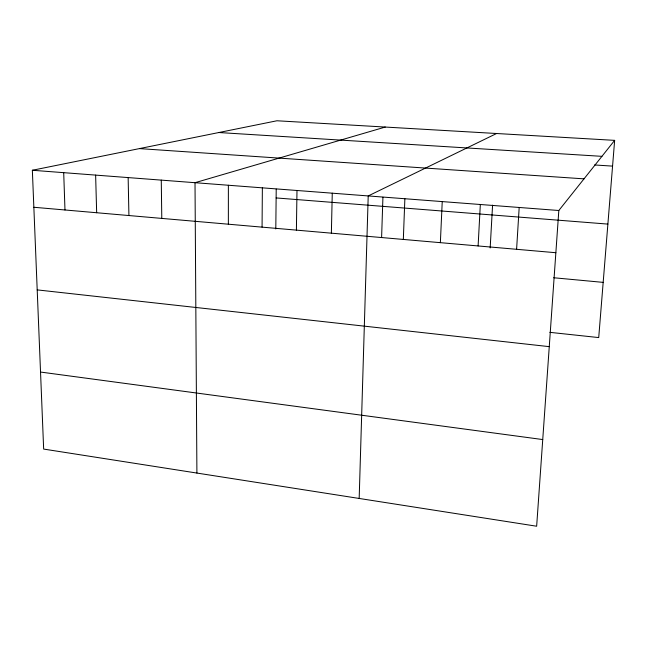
<?xml version="1.0" encoding="UTF-8"?>
<svg xmlns="http://www.w3.org/2000/svg" width="647" height="647" viewBox="0 0 647 647"><rect width="100%" height="100%" fill="white"/><g stroke="black" fill="none" stroke-linecap="round" stroke-linejoin="round"><path stroke-width="0.97" d="M228.359 224.202L228.375 185.252M262.067 227.137L262.367 187.848M275.8 228.973L276.22 189.086M296.399 230.13L296.989 190.493M331.369 233.171L332.267 193.186M359.174 498.457L368.216 195.936L496.597 133.508M381.601 237.506L382.927 197.246M403.332 239.439L404.868 198.734M440.364 242.665L442.233 201.589M478.109 245.949L480.333 204.501M490.167 247.955L492.577 205.139M516.597 249.305L519.185 207.477M614.65 140.359L558.822 210.501L536.654 526.229L43.656 449.075L32.35 170.266L276.94 120.771L614.65 140.359L598.718 337.58L549.837 332.34M385.248 127.055L195.014 182.697L196.906 473.062M218.84 132.53L601.928 156.339M594.544 164.961L612.572 166.117M139.42 148.6L584.015 178.855M32.35 170.266L558.822 210.501M276.132 197.933L607.881 224.097M33.854 207.266L555.862 252.718M553.662 277.749L603.174 282.375M37.203 289.888L549.263 346.646M40.535 372.049L542.736 439.564M63.705 172.668L64.975 209.976M95.627 175.102L96.662 212.734M128.146 177.593L128.923 215.548M161.265 180.125L161.79 218.403"/></g></svg>
